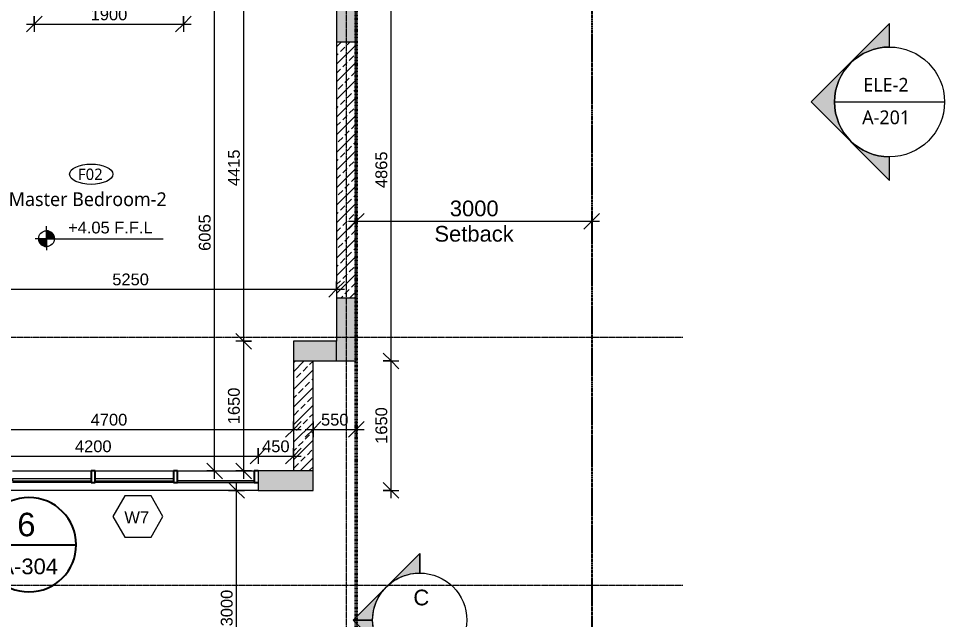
# Model space of a CAD drawing. Header units: millimetres. Extents: x -12746 to 995452, y -409013 to 338495.
# Drawn here: x -564 to 11227, y -10322 to -2666 of the extents above; entities that cross this region are included whole.
import ezdxf

# ---------------------------------------------------------------- set-up
doc = ezdxf.new("R2010")
doc.units = ezdxf.units.MM
for name, pattern in [('Dash dot2', [6, 3, -1.5, 0, -1.5]), ('Double dash', [55, 20, -5, 10, -5, 10, -5]), ('Grid Line', [22.225, 12.7, -3.175, 3.175, -3.175])]:
    doc.linetypes.add(name, pattern=pattern)
for name, color, linetype, lineweight in [('A-ANNO-DIMS', 211, 'Continuous', 9), ('A-ANNO-DIMS-100', 211, 'Continuous', 9), ('A-ANNO-NOTE', 131, 'Continuous', 9), ('A-ANNO-SYMB', 150, 'Continuous', 9), ('A-AREA-IDEN', 2, 'Continuous', 9), ('A-DETL', 90, 'Continuous', 9), ('A-DETL-GENF', 92, 'Continuous', 9), ('A-DETL-THIN', 151, 'Continuous', 9), ('A-GLAZ-CURT', 52, 'Continuous', 9), ('A-GLAZ-CWMG', 51, 'Continuous', 9), ('A-WALL', 113, 'Continuous', 9), ('A-WALL-IDEN', 211, 'Continuous', 18), ('A-WALL-PATT', 111, 'Continuous', 18), ('C-PROP-LINE', 91, 'Double dash', 25), ('G-ANNO-SYMB', 111, 'Continuous', 9), ('S-GRID', 1, 'Continuous', 9)]:
    doc.layers.add(name, color=color, linetype=linetype, lineweight=lineweight)
doc.styles.add('Arial', font='arial.ttf', dxfattribs={"height": 150})
doc.styles.add('Arial_2', font='arial.ttf', dxfattribs={"height": 200})
doc.styles.add('Arial_4', font='arial.ttf', dxfattribs={"height": 300})
doc.styles.add('Lucida Sans Unicode_1', font='l_10646.ttf', dxfattribs={"height": 175})
doc.styles.add('Lucida Sans Unicode_2', font='l_10646.ttf', dxfattribs={"height": 145})
doc.dimstyles.new('100', dxfattribs={"dimscale": 304.8, "dimtxt": 153.03891, "dimasz": 0.656168, "dimexe": 0.328084, "dimexo": 0.0625, "dimgap": 0.016404, "dimtad": 1, "dimdec": 0, "dimzin": 0, "dimdsep": 46, "dimtxsty": 'Arial', "dimblk1": 'OBLIQUE', "dimblk2": 'OBLIQUE', "dimsah": 1, "dimcen": 0.09, "dimdle": 0.328084, "dimazin": 0, "dimtfac": 1, "dimtdec": 4, "dimtix": 1, "dimtmove": 0, "dimatfit": 3, "dimfxl": 0.328084, "dimfxlon": 1, "dimtvp": 1, "dimtolj": 1, "dimtzin": 0, "dimarcsym": 2})
doc.dimstyles.new('Setback-dim', dxfattribs={"dimscale": 304.8, "dimtxt": 204.05188, "dimasz": 0.656168, "dimexe": 0.328084, "dimexo": 0.0625, "dimgap": 0.016404, "dimtad": 1, "dimdec": 0, "dimzin": 0, "dimdsep": 46, "dimtxsty": 'Arial_2', "dimblk1": 'OBLIQUE', "dimblk2": 'OBLIQUE', "dimsah": 1, "dimcen": 0.09, "dimdle": 0.328084, "dimazin": 0, "dimtfac": 1, "dimtdec": 4, "dimtix": 1, "dimtmove": 0, "dimatfit": 3, "dimfxl": 0.328084, "dimfxlon": 1, "dimtvp": 1, "dimtolj": 1, "dimtzin": 0, "dimarcsym": 2})
pattern_1 = [(45, (0, 0), (-112.2532, 112.2532), []), (45, (112.25, 0), (-112.2532, 112.2532), [79.375, -39.687])]

# ---------------------------------------------------------------- blocks, each defined once
blk = doc.blocks.new('M_Fixed Glazed Panel - Glazed Panel-779101-1st Floor FFL')
at = {"layer": 'A-GLAZ-CURT', "lineweight": 18}
for p, q in [((-488, 75), (488, 75)), ((488, 75), (-488, 75)), ((-488, 75), (-488, 50)), ((-488, 50), (488, 50)), ((488, 50), (488, 75))]:
    blk.add_line(p, q, dxfattribs=at)
blk = doc.blocks.new('System Panel - Glazed-685963-1st Floor FFL')
at = {"layer": 'A-GLAZ-CURT', "lineweight": 18}
for p, q in [((500, 50), (-500, 50)), ((-500, 50), (-500, 25)), ((-500, 25), (500, 25)), ((500, 25), (500, 50))]:
    blk.add_line(p, q, dxfattribs=at)
blk = doc.blocks.new('Rectangular Mullion - 50x150mm-448223-1st Floor FFL')
at = {"layer": 'A-GLAZ-CWMG', "lineweight": 25}
for p, q in [((-25, 75), (25, 75)), ((-25, -75), (-25, 75)), ((25, 75), (25, -75)), ((25, -75), (-25, -75))]:
    blk.add_line(p, q, dxfattribs=at)
blk = doc.blocks.new('Rectangular Mullion - 50x150mm-685956-1st Floor FFL')
at = {"layer": 'A-GLAZ-CWMG'}
for p, q in [((411, -8428), (1411, -8428)), ((1411, -8578), (411, -8578))]:
    blk.add_line(p, q, dxfattribs=at)
blk = doc.blocks.new('Rectangular Mullion - 50x150mm-779099-1st Floor FFL')
at = {"layer": 'A-GLAZ-CWMG'}
blk.add_line((1461, -8428), (2436, -8428), dxfattribs=at)
blk = doc.blocks.new('Rectangular Mullion - 50x150mm-448231-1st Floor FFL')
at = {"layer": 'A-GLAZ-CWMG', "lineweight": 25}
for p, q in [((0, 75), (-50, 75)), ((-50, 75), (-50, -75)), ((-50, -75), (0, -75))]:
    blk.add_line(p, q, dxfattribs=at)
blk = doc.blocks.new('Family - ___-757194-1st Floor FFL')
at = {"layer": 'C-PROP-LINE'}
blk.add_line((6736, 12922), (6736, -18078), dxfattribs=at)
blk = doc.blocks.new('ROOM-TAG-FINISHES1 - ROOM-TAG-FINISHES-403001-1st Floor FFL')
at = {"layer": 'A-AREA-IDEN'}
blk.add_ellipse((5.19, 0.85), major_axis=(-2.75, 0), ratio=0.469831, dxfattribs=at)
blk = doc.blocks.new('DIMBLOCK7-1st Floor FFL')
at = {"layer": 'A-ANNO-DIMS-100', "transparency": 16777216}
for p, q in [((2303, -2363), (2203, -2263)), ((2303, -2263), (2303, -6778)), ((2403, -2363), (2203, -2363)), ((2303, -2363), (2403, -2463)), ((2303, -2363), (2403, -2363)), ((2303, -6778), (2203, -6678)), ((2403, -6778), (2203, -6778)), ((2303, -6778), (2403, -6878)), ((2303, -6778), (2403, -6778))]:
    blk.add_line(p, q, dxfattribs=at)
at = {"layer": 'A-ANNO-DIMS-100', "color": 0, "transparency": 16777216, "insert": (2103, -4801), "char_height": 150, "width": 553.77, "attachment_point": 1, "rotation": 90, "line_spacing_factor": 0.941778, "style": 'Arial'}
blk.add_mtext('4415', dxfattribs=at)
blk = doc.blocks.new('_Oblique')
at = {"color": 0, "linetype": 'ByBlock', "lineweight": -2}
blk.add_line((-0.5, -0.5), (0.5, 0.5), dxfattribs=at)
blk = doc.blocks.new('DIMBLOCK8-1st Floor FFL')
at = {"layer": 'A-ANNO-DIMS-100', "transparency": 16777216}
for p, q in [((2303, -6778), (2203, -6678)), ((2403, -6778), (2203, -6778)), ((2303, -6778), (2303, -8528)), ((2303, -6778), (2403, -6878)), ((2303, -6778), (2403, -6778)), ((2303, -8428), (2203, -8328)), ((2403, -8428), (2203, -8428)), ((2303, -8428), (2403, -8528)), ((2303, -8428), (2403, -8428))]:
    blk.add_line(p, q, dxfattribs=at)
at = {"layer": 'A-ANNO-DIMS-100', "color": 0, "transparency": 16777216, "insert": (2103, -7834), "char_height": 150, "width": 553.77, "attachment_point": 1, "rotation": 90, "line_spacing_factor": 0.941778, "style": 'Arial'}
blk.add_mtext('1650', dxfattribs=at)
blk = doc.blocks.new('DIMBLOCK9-1st Floor FFL')
at = {"layer": 'A-ANNO-DIMS-100', "transparency": 16777216}
for p, q in [((-1864, -6114), (3586, -6114)), ((-1764, -6114), (-1864, -6214)), ((-1764, -6114), (-1664, -6014)), ((-1764, -6014), (-1764, -6214)), ((-1764, -6114), (-1764, -6014)), ((3486, -6114), (3386, -6214)), ((3486, -6114), (3586, -6014)), ((3486, -6014), (3486, -6214)), ((3486, -6114), (3486, -6014))]:
    blk.add_line(p, q, dxfattribs=at)
at = {"layer": 'A-ANNO-DIMS-100', "color": 0, "transparency": 16777216, "insert": (630, -5914), "char_height": 150, "width": 553.77, "attachment_point": 1, "line_spacing_factor": 0.941778, "style": 'Arial'}
blk.add_mtext('5250', dxfattribs=at)
blk = doc.blocks.new('Section - M_Section Head - Filled 2-312746-1st Floor FFL')
at = {"layer": 'G-ANNO-SYMB'}
h = blk.add_hatch(color=256, dxfattribs=at)
edge = h.paths.add_edge_path()
edge.add_line((-6, 8.49), (-6, 6))
edge.add_arc((-6, 0), 6, 90, 135)
edge.add_line((-10.24, 4.24), (-6, 8.49))
h = blk.add_hatch(color=256, dxfattribs=at)
edge = h.paths.add_edge_path()
edge.add_line((-6, 8.49), (-1.76, 4.24))
edge.add_arc((-6, 0), 6, 45, 90)
edge.add_line((-6, 6), (-6, 8.49))
h = blk.add_hatch(color=256, dxfattribs=at)
edge = h.paths.add_edge_path()
edge.add_line((-14.49, 0), (-10.24, 4.24))
edge.add_arc((-6, 0), 6, 135, 180)
edge.add_line((-12, 0), (-14.49, 0))
h = blk.add_hatch(color=256, dxfattribs=at)
edge = h.paths.add_edge_path()
edge.add_line((2.49, 0), (0, 0))
edge.add_arc((-6, 0), 6, 360, 405)
edge.add_line((-1.76, 4.24), (2.49, 0))
at = {"layer": 'G-ANNO-SYMB', "lineweight": 18}
for p, q in [((-6, 8.49), (-14.49, 0)), ((-6, 8.49), (-10.24, 4.24)), ((-6, 8.49), (2.49, 0)), ((-6, 6), (-6, 8.49)), ((-6, 8.49), (-6, 6)), ((-1.76, 4.24), (-6, 8.49)), ((-10.24, 4.24), (-14.49, 0)), ((2.49, 0), (-1.76, 4.24)), ((-14.49, 0), (-12, 0)), ((0, 0), (2.49, 0)), ((-12, 0), (-14.49, 0)), ((0, 0), (2.49, 0))]:
    blk.add_line(p, q, dxfattribs=at)
for start, end in [(360, 180), (90, 135), (45, 90), (135, 180), (360, 45), (180, 360)]:
    blk.add_arc((-6, 0), 6, start, end, dxfattribs=at)
blk = doc.blocks.new('ELEVATION-TAG-2D - Name___Area_Vol_Perim-514126-1st Floor FFL')
at = {"layer": 'A-ANNO-NOTE'}
h = blk.add_hatch(color=256, dxfattribs=at)
edge = h.paths.add_edge_path()
edge.add_line((-9.99, 0), (0, 9.99))
edge.add_line((0, 9.99), (0, 7))
edge.add_arc((0, 0), 7, 90, 270)
edge.add_line((0, -7), (0, -9.99))
edge.add_line((0, -9.99), (-9.99, 0))
for p, q in [((0, 9.99), (-9.99, 0)), ((0, 7), (0, 9.99)), ((-9.99, 0), (0, -9.99)), ((-7, 0), (7, 0)), ((0, -9.99), (0, -7))]:
    blk.add_line(p, q, dxfattribs=at)
blk.add_circle((0, 0), 7, dxfattribs=at)
blk.add_arc((0, 0), 7, 90, 270, dxfattribs=at)
blk = doc.blocks.new('DIMBLOCK18-1st Floor FFL')
at = {"layer": 'A-ANNO-DIMS-100', "transparency": 16777216}
for p, q in [((-364, -2737), (-264, -2637)), ((-364, -2637), (-364, -2837)), ((-364, -2737), (-364, -2637)), ((1536, -2737), (1636, -2637)), ((1536, -2637), (1536, -2837)), ((1536, -2737), (1536, -2637)), ((-464, -2737), (1636, -2737)), ((-364, -2737), (-464, -2837)), ((1536, -2737), (1436, -2837))]:
    blk.add_line(p, q, dxfattribs=at)
at = {"layer": 'A-ANNO-DIMS-100', "color": 0, "transparency": 16777216, "insert": (355, -2538), "char_height": 150, "width": 553.77, "attachment_point": 1, "line_spacing_factor": 0.941778, "style": 'Arial'}
blk.add_mtext('1900', dxfattribs=at)
blk = doc.blocks.new('DIMBLOCK22-1st Floor FFL')
at = {"layer": 'A-ANNO-DIMS-100', "transparency": 16777216}
for p, q in [((-1764, -7901), (-1664, -7801)), ((-1764, -7801), (-1764, -8001)), ((-1764, -7901), (-1764, -7801)), ((2936, -7901), (3036, -7801)), ((2936, -7801), (2936, -8001)), ((2936, -7901), (2936, -7801)), ((-1864, -7901), (3036, -7901)), ((-1764, -7901), (-1864, -8001)), ((2936, -7901), (2836, -8001))]:
    blk.add_line(p, q, dxfattribs=at)
at = {"layer": 'A-ANNO-DIMS-100', "color": 0, "transparency": 16777216, "insert": (355, -7701), "char_height": 150, "width": 553.77, "attachment_point": 1, "line_spacing_factor": 0.941778, "style": 'Arial'}
blk.add_mtext('4700', dxfattribs=at)
blk = doc.blocks.new('DIMBLOCK35-1st Floor FFL')
at = {"layer": 'A-ANNO-DIMS-100', "transparency": 16777216}
for p, q in [((3736, -5249), (3836, -5149)), ((3736, -5149), (3736, -5349)), ((3736, -5249), (3736, -5149)), ((6736, -5249), (6836, -5149)), ((6736, -5149), (6736, -5349)), ((6736, -5249), (6736, -5149)), ((3636, -5249), (6836, -5249)), ((3736, -5249), (3636, -5349)), ((6736, -5249), (6636, -5349))]:
    blk.add_line(p, q, dxfattribs=at)
at = {"layer": 'A-ANNO-DIMS-100', "color": 0, "transparency": 16777216, "char_height": 200, "attachment_point": 1, "line_spacing_factor": 0.941778, "style": 'Arial_2'}
for s, insert, width in [('3000', (4928, -4985), 738.35), ('Setback', (4732, -5308), 1209.24)]:
    blk.add_mtext(s, dxfattribs=dict(at, insert=insert, width=width))
blk = doc.blocks.new('DIMBLOCK38-1st Floor FFL')
at = {"layer": 'A-ANNO-DIMS-100', "transparency": 16777216}
for p, q in [((2212, -8678), (2112, -8578)), ((2212, -11778), (2212, -8578)), ((2112, -8678), (2312, -8678)), ((2212, -8678), (2112, -8678)), ((2212, -8678), (2312, -8778)), ((2212, -11678), (2112, -11578)), ((2112, -11678), (2312, -11678)), ((2212, -11678), (2112, -11678)), ((2212, -11678), (2312, -11778))]:
    blk.add_line(p, q, dxfattribs=at)
at = {"layer": 'A-ANNO-DIMS-100', "color": 0, "transparency": 16777216, "insert": (2012, -10409), "char_height": 150, "width": 553.77, "attachment_point": 1, "rotation": 90, "line_spacing_factor": 0.941778, "style": 'Arial'}
blk.add_mtext('3000', dxfattribs=at)
blk = doc.blocks.new('DIMBLOCK44-1st Floor FFL')
at = {"layer": 'A-ANNO-DIMS-100', "transparency": 16777216}
for p, q in [((-1714, -8240), (-1814, -8340)), ((-1714, -8240), (-1614, -8140)), ((-1714, -8140), (-1714, -8340)), ((-1714, -8240), (-1714, -8140)), ((-1714, -8240), (2486, -8240)), ((2486, -8240), (2386, -8340)), ((2486, -8240), (2586, -8140)), ((2486, -8140), (2486, -8340)), ((2486, -8240), (2486, -8140))]:
    blk.add_line(p, q, dxfattribs=at)
at = {"layer": 'A-ANNO-DIMS-100', "color": 0, "transparency": 16777216, "insert": (155, -8040), "char_height": 150, "width": 553.77, "attachment_point": 1, "line_spacing_factor": 0.941778, "style": 'Arial'}
blk.add_mtext('4200', dxfattribs=at)
blk = doc.blocks.new('DIMBLOCK45-1st Floor FFL')
at = {"layer": 'A-ANNO-DIMS-100', "transparency": 16777216}
for p, q in [((2486, -8240), (2386, -8340)), ((2486, -8240), (2586, -8140)), ((2486, -8140), (2486, -8340)), ((2486, -8240), (2486, -8140)), ((2486, -8240), (3036, -8240)), ((2936, -8240), (2836, -8340)), ((2936, -8240), (3036, -8140)), ((2936, -8140), (2936, -8340)), ((2936, -8240), (2936, -8140))]:
    blk.add_line(p, q, dxfattribs=at)
at = {"layer": 'A-ANNO-DIMS-100', "color": 0, "transparency": 16777216, "insert": (2538, -8040), "char_height": 150, "width": 415.32, "attachment_point": 1, "line_spacing_factor": 0.941778, "style": 'Arial'}
blk.add_mtext('450', dxfattribs=at)
blk = doc.blocks.new('BEL-CURTAIN TAG - 12mm-735983-1st Floor FFL')
at = {"layer": 'A-WALL-IDEN'}
for p, q in [((-1.62, 2.64), (-3.14, 0.02)), ((1.71, 2.64), (-1.62, 2.64)), ((3.22, 0.02), (1.71, 2.64)), ((-3.14, 0.02), (-1.62, -2.6)), ((1.71, -2.6), (3.22, 0.02)), ((-1.62, -2.6), (1.71, -2.6))]:
    blk.add_line(p, q, dxfattribs=at)
blk = doc.blocks.new('DIMBLOCK46-1st Floor FFL')
at = {"layer": 'A-ANNO-DIMS-100', "transparency": 16777216}
for p, q in [((3186, -7901), (3286, -7801)), ((3186, -7801), (3186, -8001)), ((3186, -7901), (3186, -7801)), ((3736, -7901), (3836, -7801)), ((3736, -7801), (3736, -8001)), ((3736, -7901), (3736, -7801)), ((3086, -7901), (3836, -7901)), ((3186, -7901), (3086, -8001)), ((3736, -7901), (3636, -8001))]:
    blk.add_line(p, q, dxfattribs=at)
at = {"layer": 'A-ANNO-DIMS-100', "color": 0, "transparency": 16777216, "insert": (3288, -7701), "char_height": 150, "width": 415.32, "attachment_point": 1, "line_spacing_factor": 0.941778, "style": 'Arial'}
blk.add_mtext('550', dxfattribs=at)
blk = doc.blocks.new('DIMBLOCK47-1st Floor FFL')
at = {"layer": 'A-ANNO-DIMS-100', "transparency": 16777216}
for p, q in [((4180, -7028), (4080, -6928)), ((4180, -8778), (4180, -6928)), ((4080, -7028), (4280, -7028)), ((4180, -7028), (4080, -7028)), ((4180, -7028), (4280, -7128)), ((4180, -8678), (4080, -8578)), ((4080, -8678), (4280, -8678)), ((4180, -8678), (4080, -8678)), ((4180, -8678), (4280, -8778))]:
    blk.add_line(p, q, dxfattribs=at)
at = {"layer": 'A-ANNO-DIMS-100', "color": 0, "transparency": 16777216, "insert": (3981, -8084), "char_height": 150, "width": 553.77, "attachment_point": 1, "rotation": 90, "line_spacing_factor": 0.941778, "style": 'Arial'}
blk.add_mtext('1650', dxfattribs=at)
blk = doc.blocks.new('DIMBLOCK57-1st Floor FFL')
at = {"layer": 'A-ANNO-DIMS-100', "transparency": 16777216}
for p, q in [((4180, -2163), (4080, -2063)), ((4080, -2163), (4280, -2163)), ((4180, -2163), (4080, -2163)), ((4180, -7128), (4180, -2163)), ((4180, -2163), (4280, -2263)), ((4180, -7028), (4080, -6928)), ((4080, -7028), (4280, -7028)), ((4180, -7028), (4080, -7028)), ((4180, -7028), (4280, -7128))]:
    blk.add_line(p, q, dxfattribs=at)
at = {"layer": 'A-ANNO-DIMS-100', "color": 0, "transparency": 16777216, "insert": (3981, -4826), "char_height": 150, "width": 553.77, "attachment_point": 1, "rotation": 90, "line_spacing_factor": 0.941778, "style": 'Arial'}
blk.add_mtext('4865', dxfattribs=at)
blk = doc.blocks.new('125-lvl - BEL-LVL-1026112-1st Floor FFL')
at = {"layer": 'A-ANNO-NOTE'}
h = blk.add_hatch(color=256, dxfattribs=at)
edge = h.paths.add_edge_path()
edge.add_line((0, 0), (0, -1))
edge.add_arc((0, 0), 1, 180, 270, ccw=False)
edge.add_line((-1, 0), (0, 0))
h = blk.add_hatch(color=256, dxfattribs=at)
edge = h.paths.add_edge_path()
edge.add_line((0, 0), (0, 1))
edge.add_arc((0, 0), 1, 0, 90, ccw=False)
edge.add_line((1, 0), (0, 0))
for p, q in [((0, 0), (0, 1.58)), ((0, 0), (-1.45, 0)), ((0, 0), (-1, 0)), ((0, 1), (0, 0)), ((0, 0), (2.78, 0)), ((0, 0), (0, -1.46)), ((0, -1), (0, 0)), ((0, 0), (1, 0)), ((2.78, 0), (14.85, 0))]:
    blk.add_line(p, q, dxfattribs=at)
blk.add_circle((0, 0), 1, dxfattribs=at)
for start, end in [(0, 90), (180, 270)]:
    blk.add_arc((0, 0), 1, start, end, dxfattribs=at)
blk = doc.blocks.new('DIMBLOCK83-1st Floor FFL')
at = {"layer": 'A-ANNO-DIMS-100', "transparency": 16777216}
for p, q in [((1932, -2363), (1832, -2263)), ((1932, -8528), (1932, -2263)), ((1832, -2363), (2032, -2363)), ((1932, -2363), (1832, -2363)), ((1932, -2363), (2032, -2463)), ((1932, -8428), (1832, -8328)), ((1832, -8428), (2032, -8428)), ((1932, -8428), (1832, -8428)), ((1932, -8428), (2032, -8528))]:
    blk.add_line(p, q, dxfattribs=at)
at = {"layer": 'A-ANNO-DIMS-100', "color": 0, "transparency": 16777216, "insert": (1732, -5626), "char_height": 150, "width": 553.77, "attachment_point": 1, "rotation": 90, "line_spacing_factor": 0.941778, "style": 'Arial'}
blk.add_mtext('6065', dxfattribs=at)
blk = doc.blocks.new('Floor Plan - M_Callout-628330-1st Floor FFL')
at = {"layer": 'A-ANNO-SYMB', "lineweight": 25}
blk.add_line((-6, 0), (6, 0), dxfattribs=at)
for start, end in [(360, 180), (180, 360)]:
    blk.add_arc((0, 0), 6, start, end, dxfattribs=at)

msp = doc.modelspace()

# ---------------------------------------------------------------- hatches: boundary and pattern name
at = {"layer": 'A-DETL-GENF'}
h = msp.add_hatch(color=8, dxfattribs=at)
h.paths.add_polyline_path([(-7238.9, -11212.8), (-7038.9, -11212.8), (-7038.9, -10212.8), (-6038.9, -10012.8), (-6038.9, -9762.8), (-7238.9, -9762.8), (-7238.9, -11050.8)])
h.paths.add_polyline_path([(-1713.9, -10212.8), (-1713.9, -8428.1), (-1963.9, -8428.1), (-1963.9, -9762.8), (-2713.9, -9762.8), (-2713.9, -10012.8)])
h.paths.add_polyline_path([(3736.1, -7027.8), (3736.1, -6227.8), (3486.1, -6227.8), (3486.1, -7027.8)])
h.paths.add_polyline_path([(3736.1, -2962.8), (3736.1, -2162.8), (3486.1, -2162.8), (3486.1, -2962.8)])
h.paths.add_polyline_path([(-6995.7, -2762.8), (-6988.9, -2762.8), (-6988.9, -2162.8), (-7238.9, -2162.8), (-7238.9, -2762.8)])
h.paths.add_polyline_path([(-5813.9, -2362.8), (-3038.9, -2362.8), (-3038.9, -2162.8), (-5813.9, -2162.8)])
h.paths.add_polyline_path([(-5550.4, 437.2), (-3038.9, 437.2), (-3038.9, 637.2), (-5813.9, 637.2), (-5813.9, 437.2), (-5710.9, 437.2)])
h.paths.add_polyline_path([(-6995.7, 437.2), (-6988.9, 437.2), (-6988.9, 1037.2), (-7238.9, 1037.2), (-7238.9, 437.2)])
h.paths.add_polyline_path([(3486.1, 4222.2), (3736.1, 4222.2), (3736.1, 5022.2), (3486.1, 5022.2)])
h.paths.add_polyline_path([(-3038.9, 4772.2), (-2788.9, 4772.2), (-2788.9, 7137.2), (-3788.9, 7137.2), (-3788.9, 6787.2), (-3038.9, 6787.2), (-3038.9, 4993.9)])
h.paths.add_polyline_path([(-7238.9, 6787.2), (-6238.9, 6787.2), (-6238.9, 7137.2), (-7238.9, 7137.2)])
h = msp.add_hatch(color=9, dxfattribs=at)
h.paths.add_polyline_path([(2486.1, -8678.1), (3186.1, -8678.1), (3186.1, -8428.1), (2486.1, -8428.1)])
h.paths.add_polyline_path([(2936.1, -7027.8), (3486.1, -7027.8), (3486.1, -6777.8), (2936.1, -6777.8)])
h.paths.add_polyline_path([(-7038.9, -5262.8), (-7038.9, -5062.8), (-7238.9, -5062.8), (-7238.9, -5262.8)])
h.paths.add_polyline_path([(-3163.9, -4362.8), (-3163.9, -4262.8), (-3263.9, -4262.8), (-3263.9, -4362.8)])
h.paths.add_polyline_path([(-3263.9, -3262.8), (-3163.9, -3262.8), (-3163.9, -3162.8), (-3263.9, -3162.8)])
h.paths.add_polyline_path([(-663.9, -2362.8), (-363.9, -2362.8), (-363.9, -2162.8), (-663.9, -2162.8)])
h.paths.add_polyline_path([(-1663.9, -2362.8), (-1663.9, -2162.8), (-2038.9, -2162.8), (-2038.9, -2362.8), (-1856.7, -2362.8)])
h.paths.add_polyline_path([(3786.1, -2162.8), (3786.1, -1562.8), (3486.1, -1562.8), (3486.1, -2162.8)])
h.paths.add_polyline_path([(1636.1, 407.2), (1636.1, 507.2), (1536.6, 507.2), (1536.6, 407.2)])
h.paths.add_polyline_path([(-2980.8, 437.2), (-2838.9, 437.2), (-2838.9, 737.2), (-3038.9, 737.2), (-3038.9, 437.2)])
h.paths.add_polyline_path([(3486.1, 1322.2), (3786.1, 1322.2), (3786.1, 1922.2), (3486.1, 1922.2)])
h.paths.add_polyline_path([(-363.9, 2522.2), (-363.9, 2722.2), (-563.9, 2722.2), (-563.9, 2522.2)])
h.paths.add_polyline_path([(-3038.9, 2522.2), (-2838.9, 2522.2), (-2838.9, 2722.2), (-3038.9, 2722.2), (-3038.9, 2701.8)])
h.paths.add_polyline_path([(-7038.9, 3337.2), (-7038.9, 3537.2), (-7238.9, 3537.2), (-7238.9, 3337.2)])
h.paths.add_polyline_path([(2736.4, 4772.2), (3036.4, 4772.2), (3036.4, 5122.2), (2736.4, 5122.2)])
h.paths.add_polyline_path([(636.4, 4772.2), (936.4, 4772.2), (936.4, 5122.2), (636.4, 5122.2)])
at = {"layer": 'A-WALL-PATT', "lineweight": 9}
h = msp.add_hatch(dxfattribs=at)
h.set_pattern_fill('FP_1', color=256, style=0, pattern_type=2)
h.set_pattern_definition(pattern_1)
h.paths.add_polyline_path([(3693.3, -6227.8), (3736.1, -6227.8), (3736.1, -2962.8), (3486.1, -2962.8), (3486.1, -6227.8)])
h.paths.add_polyline_path([(3523.2, -962.8), (3736.1, -962.8), (3736.1, 1322.2), (3486.1, 1322.2), (3486.1, -962.8)])
h.paths.add_polyline_path([(3598.2, 1922.2), (3736.1, 1922.2), (3736.1, 4222.2), (3486.1, 4222.2), (3486.1, 1922.2)])
h = msp.add_hatch(dxfattribs=at)
h.set_pattern_fill('FP_1', color=256, style=0, pattern_type=2)
h.set_pattern_definition(pattern_1)
h.paths.add_polyline_path([(3186.1, -8428.1), (3186.1, -7027.8), (2936.1, -7027.8), (2936.1, -8428.1)])

# ---------------------------------------------------------------- linework, layer by layer
at = {"layer": 'A-DETL', "linetype": 'Dash dot2', "lineweight": 50}
msp.add_line((3736.1, -15077.8), (3736.1, 9922.2), dxfattribs=at)
at = {"layer": 'A-DETL-THIN'}
for p, q in [((3486.1, -2162.8), (3486.1, -2962.8)), ((3736.1, -2962.8), (3736.1, -2162.8)), ((3486.1, -2962.8), (3736.1, -2962.8)), ((3736.1, -6227.8), (3486.1, -6227.8)), ((3486.1, -6227.8), (3486.1, -6777.8)), ((3736.1, -7027.8), (3736.1, -6227.8)), ((3486.1, -6777.8), (2936.1, -6777.8)), ((2936.1, -6777.8), (2936.1, -7027.8)), ((3486.1, -7027.8), (3486.1, -6777.8)), ((2936.1, -7027.8), (3486.1, -7027.8)), ((3486.1, -7027.8), (3736.1, -7027.8)), ((3186.1, -8428.1), (2486.1, -8428.1)), ((2486.1, -8428.1), (2486.1, -8678.1)), ((3186.1, -8678.1), (3186.1, -8428.1)), ((2486.1, -8678.1), (3186.1, -8678.1))]:
    msp.add_line(p, q, dxfattribs=at)
at = {"layer": 'A-WALL', "lineweight": 18}
for p, q in [((3486.1, -2962.8), (3486.1, -6227.8)), ((3736.1, -6227.8), (3736.1, -2962.8)), ((2936.1, -7027.8), (2936.1, -8428.1)), ((3186.1, -8428.1), (3186.1, -7027.8))]:
    msp.add_line(p, q, dxfattribs=at)
at = {"layer": 'A-WALL'}
msp.add_line((2485.6, -8678.1), (-1713.9, -8678.1), dxfattribs=at)
at = {"layer": 'S-GRID', "linetype": 'Grid Line'}
for p, q in [((3611.1, -12055.6), (3611.1, 15091.4)), ((7895.6, -6727.8), (-11133.4, -6727.8)), ((7895.6, -9887.8), (-11133.4, -9887.8))]:
    msp.add_line(p, q, dxfattribs=at)

# ---------------------------------------------------------------- block references
at = {"layer": 'A-ANNO-NOTE', "xscale": 100, "yscale": 100, "zscale": 100}
for name, p in [('ELEVATION-TAG-2D - Name___Area_Vol_Perim-514126-1st Floor FFL', (10526.7, -3728.8)), ('125-lvl - BEL-LVL-1026112-1st Floor FFL', (-207.7, -5470.3))]:
    msp.add_blockref(name, p, dxfattribs=at)
at = {"layer": 'A-ANNO-SYMB', "lineweight": 25, "xscale": 99.99999999999993, "yscale": 99.99999999999993, "zscale": 99.99999999999993}
msp.add_blockref('Floor Plan - M_Callout-628330-1st Floor FFL', (-430.4, -9369), dxfattribs=at)
at = {"layer": 'A-AREA-IDEN', "xscale": 99.99999999999993, "yscale": 99.99999999999993, "zscale": 99.99999999999993}
msp.add_blockref('ROOM-TAG-FINISHES1 - ROOM-TAG-FINISHES-403001-1st Floor FFL', (-157.5, -4734.5), dxfattribs=at)
at = {"layer": 'A-GLAZ-CURT', "rotation": 180}
for name, p in [('System Panel - Glazed-685963-1st Floor FFL', (-138.8, -8503.1)), ('System Panel - Glazed-685963-1st Floor FFL', (911.1, -8503.1)), ('M_Fixed Glazed Panel - Glazed Panel-779101-1st Floor FFL', (1948.6, -8503.1))]:
    msp.add_blockref(name, p, dxfattribs=at)
at = {"layer": 'A-GLAZ-CWMG'}
for name, p in [('Rectangular Mullion - 50x150mm-685956-1st Floor FFL', (-1049.9, 0)), ('Rectangular Mullion - 50x150mm-685956-1st Floor FFL', (0, 0)), ('Rectangular Mullion - 50x150mm-779099-1st Floor FFL', (0, 0)), ('Rectangular Mullion - 50x150mm-448231-1st Floor FFL', (2486.1, -8503.1))]:
    msp.add_blockref(name, p, dxfattribs=at)
at = {"layer": 'A-GLAZ-CWMG', "extrusion": (0, 0, -1)}
for p in [(-386.1, -8503.1), (-1436, -8503.1)]:
    msp.add_blockref('Rectangular Mullion - 50x150mm-448223-1st Floor FFL', p, dxfattribs=at)
at = {"layer": 'A-WALL-IDEN', "xscale": 99.99999999999993, "yscale": 99.99999999999993, "zscale": 99.99999999999993}
msp.add_blockref('BEL-CURTAIN TAG - 12mm-735983-1st Floor FFL', (952.1, -9012.2), dxfattribs=at)
at = {"layer": 'C-PROP-LINE'}
msp.add_blockref('Family - ___-757194-1st Floor FFL', (0, 0), dxfattribs=at)
at = {"layer": 'G-ANNO-SYMB', "lineweight": 18, "extrusion": (0, 0, -1), "xscale": 99.99999999999993, "yscale": 99.99999999999993, "zscale": 99.99999999999993, "rotation": 270.0000000000002}
msp.add_blockref('Section - M_Section Head - Filled 2-312746-1st Floor FFL', (-4545, -10930.2), dxfattribs=at)

# ---------------------------------------------------------------- texts
at = {"layer": 'A-ANNO-NOTE', "attachment_point": 1}
for s, insert, char_height, width, style in [('ELE-2', (10192.8, -3422.6), 175, 833.755, 'Lucida Sans Unicode_1'), ('A-201', (10178.8, -3836.9), 175, 929.957, 'Lucida Sans Unicode_1'), ('+4.05 F.F.L', (67.1, -5253.4), 150, 1338.818, 'Arial')]:
    msp.add_mtext(s, dxfattribs=dict(at, insert=insert, char_height=char_height, width=width, style=style))
at = {"layer": 'A-ANNO-SYMB', "attachment_point": 1}
for s, insert, char_height, width, style in [('6', (-580.3, -8961.5), 300, 288.607, 'Arial_4'), ('A-304', (-806.8, -9545.4), 200, 921.941, 'Arial_2')]:
    msp.add_mtext(s, dxfattribs=dict(at, insert=insert, char_height=char_height, width=width, style=style))
at = {"layer": 'A-AREA-IDEN', "attachment_point": 1}
for s, insert, char_height, width, style in [('F02', (193.5, -4577.6), 145, 416.877, 'Lucida Sans Unicode_2'), ('Master Bedroom-2', (-688.6, -4879.9), 175, 2709.704, 'Lucida Sans Unicode_1')]:
    msp.add_mtext(s, dxfattribs=dict(at, insert=insert, char_height=char_height, width=width, style=style))
at = {"layer": 'A-WALL-IDEN', "lineweight": 9, "insert": (784.3, -8945.8), "char_height": 150, "width": 400.844, "attachment_point": 1, "style": 'Arial'}
msp.add_mtext('W7', dxfattribs=at)
at = {"layer": 'G-ANNO-SYMB', "insert": (4463.8, -9941.3), "char_height": 200, "width": 248.523, "attachment_point": 1, "style": 'Arial_2'}
msp.add_mtext('C', dxfattribs=at)

# ---------------------------------------------------------------- dimensions: what is measured, and where the dimension line sits
at = {"layer": 'A-ANNO-DIMS'}
for base, p1, p2, override, picture, middle in [((4180.3, -2162.8), (4080.3, -7027.8), (4080.3, -2162.8), {"dimpost": '<>', "dimfxl": 4864.999918}, 'DIMBLOCK57-1st Floor FFL', (4098.7, -4595.3)), ((1931.6, -2362.8), (1831.6, -8428.1), (1831.6, -2362.8), {"dimpost": '<>', "dimfxl": 6065.283611}, 'DIMBLOCK83-1st Floor FFL', (1850, -5395.5)), ((2303.2, -6777.8), (2403.2, -2362.8), (2403.2, -6777.8), {"dimpost": '<>', "dimfxl": 4414.999918}, 'DIMBLOCK7-1st Floor FFL', (2221.6, -4570.3)), ((2303.2, -8428.1), (2403.2, -6777.8), (2403.2, -8428.1), {"dimpost": '<>', "dimfxl": 1650.283693}, 'DIMBLOCK8-1st Floor FFL', (2221.6, -7603)), ((4180.3, -7027.8), (4080.3, -8678.1), (4080.3, -7027.8), {"dimpost": '<>', "dimfxl": 1650.283693}, 'DIMBLOCK47-1st Floor FFL', (4098.7, -7853)), ((2211.5, -8678.1), (2111.5, -11677.9), (2111.5, -8678.1), {"dimpost": '<>', "dimfxl": 2999.754929}, 'DIMBLOCK38-1st Floor FFL', (2129.9, -10178))]:
    dim = msp.add_linear_dim(base=base, p1=p1, p2=p2, angle=90, dimstyle='100', override=override, dxfattribs=at)
    dim.commit()
    dim.dimension.update_dxf_attribs({"geometry": picture, "text_midpoint": middle})
for base, p1, p2, override, picture, middle in [((1536.1, -2737.3), (-363.9, -2637.3), (1536.1, -2637.3), {"dimpost": '<>', "dimfxl": 1900.00001}, 'DIMBLOCK18-1st Floor FFL', (586.1, -2655.8)), ((3486.1, -6113.9), (-1763.9, -6013.9), (3486.1, -6013.9), {"dimpost": '<>', "dimfxl": 5249.999766}, 'DIMBLOCK9-1st Floor FFL', (861.1, -6032.3)), ((2936.1, -7901), (-1763.9, -7801), (2936.1, -7801), {"dimpost": '<>', "dimfxl": 4700}, 'DIMBLOCK22-1st Floor FFL', (586.1, -7819.5)), ((3736.1, -7901), (3186.1, -7801), (3736.1, -7801), {"dimpost": '<>', "dimfxl": 549.999766}, 'DIMBLOCK46-1st Floor FFL', (3461.1, -7819.5)), ((2486.1, -8240.1), (-1713.9, -8140.1), (2486.1, -8140.1), {"dimpost": '<>', "dimfxl": 4200}, 'DIMBLOCK44-1st Floor FFL', (386.1, -8158.6)), ((2936.1, -8240.1), (2486.1, -8140.1), (2936.1, -8140.1), {"dimpost": '<>', "dimfxl": 450}, 'DIMBLOCK45-1st Floor FFL', (2711.1, -8158.6))]:
    dim = msp.add_linear_dim(base=base, p1=p1, p2=p2, dimstyle='100', override=override, dxfattribs=at)
    dim.commit()
    dim.dimension.update_dxf_attribs({"geometry": picture, "text_midpoint": middle})
dim = msp.add_linear_dim(base=(6736.1, -5249.2), p1=(3736.1, -5149.2), p2=(6736.1, -5149.2), text='<>\\XSetback', dimstyle='Setback-dim', override={"dimpost": '<>', "dimfxl": 3000}, dxfattribs=at)
dim.commit()
dim.dimension.update_dxf_attribs({"geometry": 'DIMBLOCK35-1st Floor FFL', "text_midpoint": (5236.1, -5249.2)})

doc.saveas('drawing.dxf')
